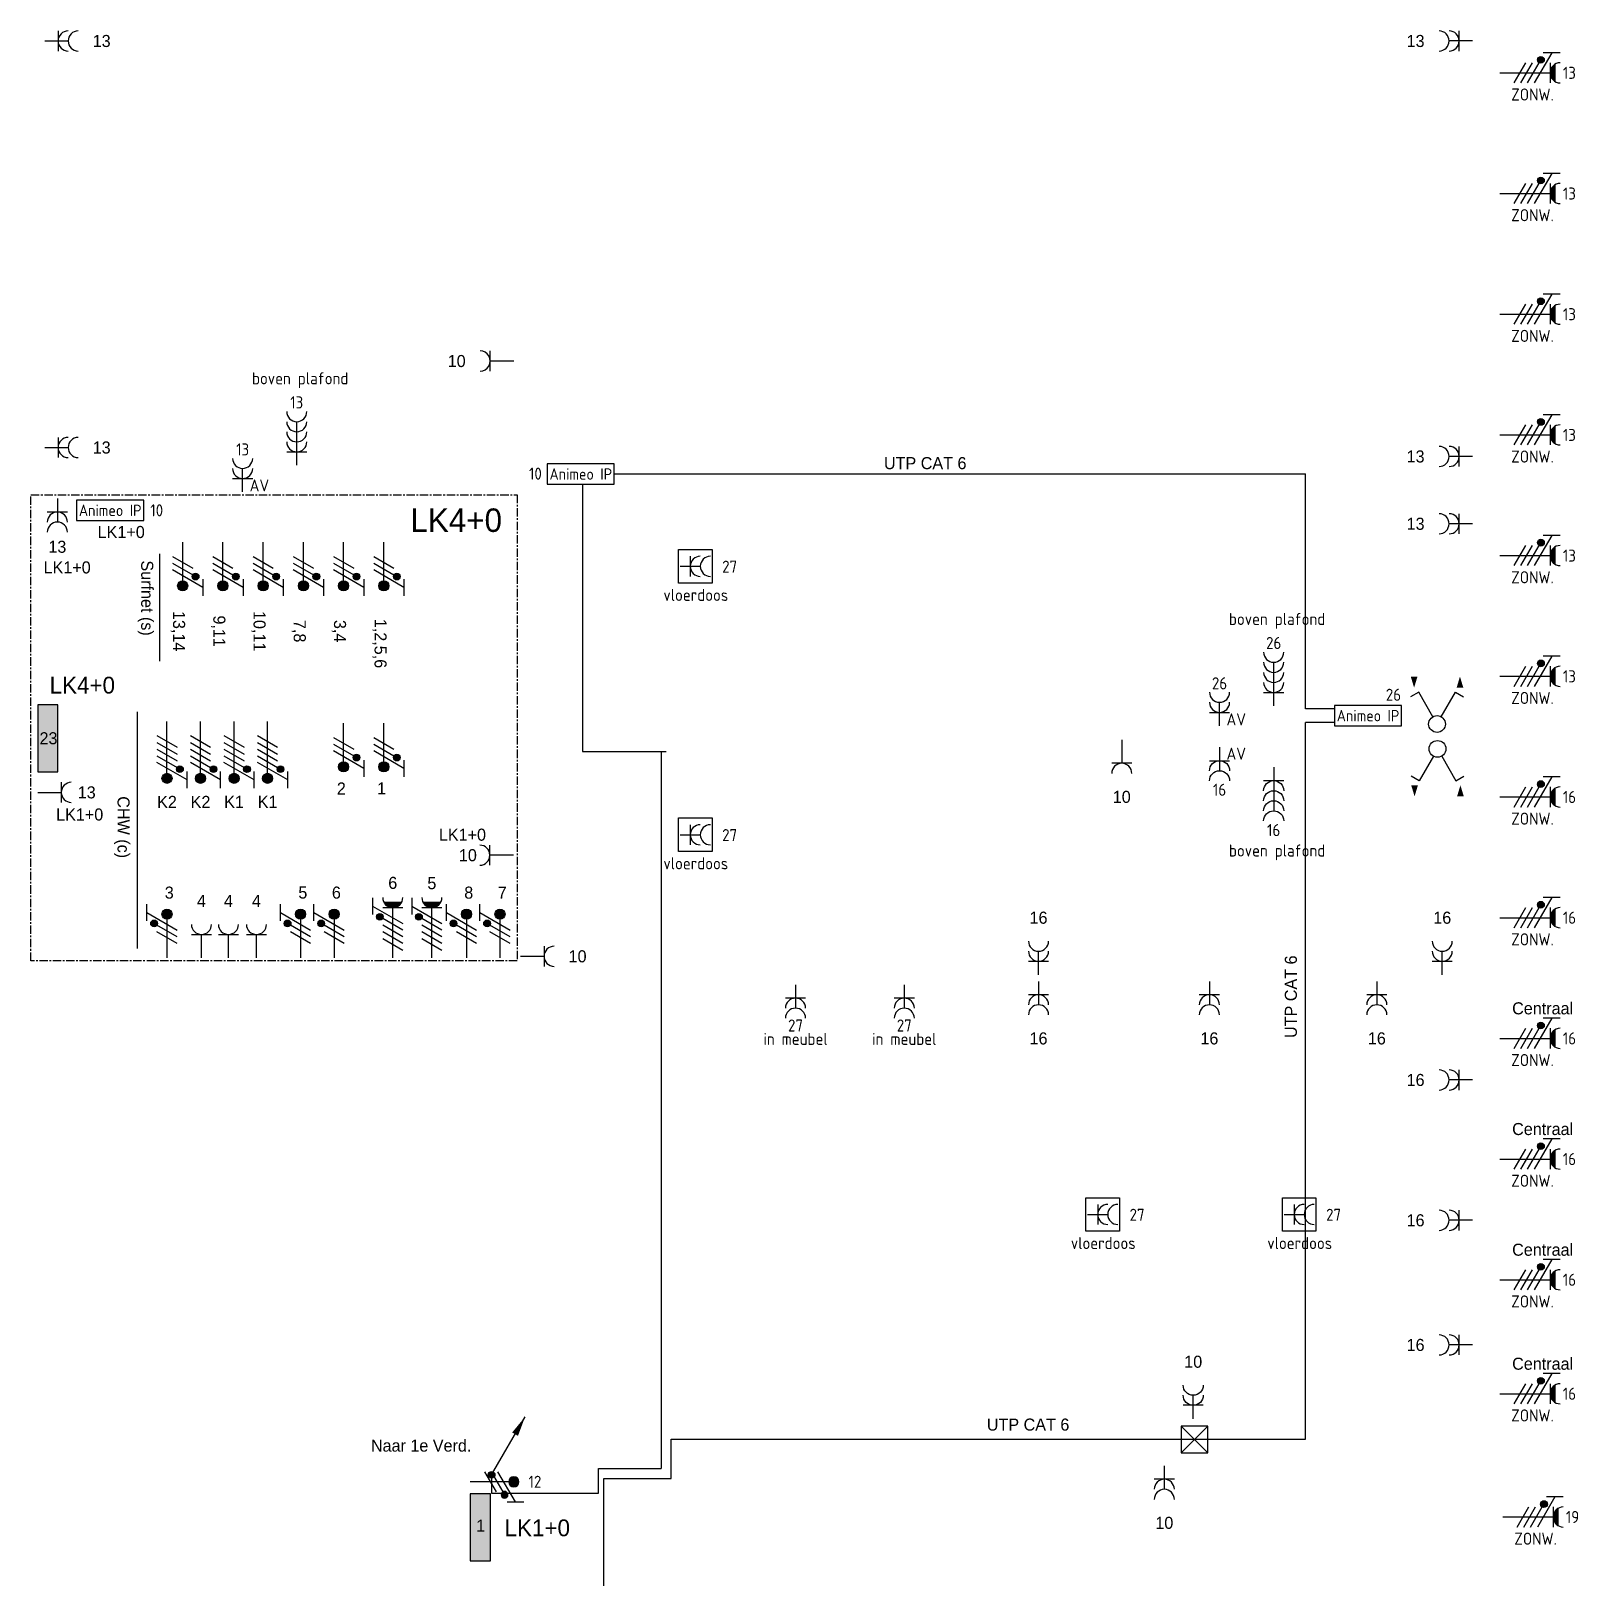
# Model space of a CAD drawing. Header units: millimetres. Extents: x -3262 to 234675, y 0 to 85156.
# Drawn here: x 90071 to 113143, y 57305 to 80364 of the extents above; entities that cross this region are included whole.
import ezdxf
from ezdxf.enums import TextEntityAlignment as Align

# ---------------------------------------------------------------- set-up
doc = ezdxf.new("R2010")
doc.units = ezdxf.units.MM
doc.header["$LTSCALE"] = 100
doc.linetypes.add('CENTER', pattern=[2, 1.25, -0.25, 0.25, -0.25])
doc.layers.get('0').update_dxf_attribs({"linetype": 'CONTINUOUS'})
for name, color, linetype in [('EL$1----', 3, 'CONTINUOUS'), ('EL6211--', 3, 'CONTINUOUS'), ('EL6212--', 3, 'CONTINUOUS'), ('EL6212--_S', 4, 'CONTINUOUS'), ('EL6221--', 3, 'CONTINUOUS'), ('EL6222--', 3, 'CONTINUOUS'), ('EL6223--', 3, 'CONTINUOUS')]:
    doc.layers.add(name, color=color, linetype=linetype)
doc.styles.add('buro-018', font='BUROFONT.shx', dxfattribs={"height": 180})
doc.styles.add('BURO-025', font='BUROFONT.shx', dxfattribs={"height": 250})
doc.styles.add('BURO-035', font='BUROFONT.shx', dxfattribs={"height": 350})
doc.styles.add('STABICAD-012', font='ISOCP.SHX', dxfattribs={"height": 1.2})
doc.styles.add('STABICAD-018', font='ISOCP.SHX', dxfattribs={"height": 180})

# ---------------------------------------------------------------- blocks, each defined once
blk = doc.blocks.new('111304')
at = {"color": 0, "linetype": 'Continuous'}
for p, q in [((-1.5, 4.5), (1.5, 4.5)), ((0, 1), (0, 4.5))]:
    blk.add_line(p, q, dxfattribs=at)
blk.add_arc((0, 6), 1.5, 180, 0, dxfattribs=at)
at = {"color": 0, "linetype": 'Continuous', "style": 'buro-018'}
for tag, p in [('PANEL', (0, 11.5)), ('CIRCUIT', (0, 8.5)), ('SUBCIRCUIT', (4.5, 8.5))]:
    blk.add_attdef(tag, text='', height=1.8, dxfattribs=at).set_placement(p, align=Align.MIDDLE)
at = {"color": 0, "linetype": 'Continuous', "style": 'buro-018', "flags": 1}
for tag, p in [('POWERCODE', (13, 8.5)), ('ARTICLECODE', (0, 0))]:
    blk.add_attdef(tag, text='', height=1.8, dxfattribs=at).set_placement(p, align=Align.MIDDLE)
blk = doc.blocks.new('1116A4C')
at = {"color": 0, "linetype": 'Continuous'}
for p, q in [((-5, 4), (-5, 1)), ((5, 4), (-5, 4)), ((5, 1), (5, 4)), ((-5, 1), (5, 1))]:
    blk.add_line(p, q, dxfattribs=at)
blk.add_solid([(-5, 4), (-5, 1), (5, 4), (5, 1)], dxfattribs=at)
at = {"color": 0, "linetype": 'Continuous', "style": 'buro-018'}
for tag, p in [('PANEL', (0, 15)), ('CIRCUIT', (0, 9)), ('SUBCIRCUIT', (4.5, 9)), ('PANELNAME', (0, 6))]:
    blk.add_attdef(tag, text='', height=1.8, dxfattribs=at).set_placement(p, align=Align.MIDDLE)
at = {"color": 0, "linetype": 'Continuous', "style": 'buro-018', "flags": 1}
blk.add_attdef('ARTICLECODE', text='', height=1.8, dxfattribs=at).set_placement((0, 0), align=Align.MIDDLE)
at = {"layer": 'EL6222--', "color": 1, "style": 'STABICAD-012', "flags": 1}
blk.add_attdef('CASCADINGPANEL', text='', height=1.8, rotation=90, dxfattribs=at).set_placement((903.38, 707.15), align=Align.MIDDLE_CENTER)
blk = doc.blocks.new('E00078')
at = {"color": 0, "linetype": 'Continuous'}
for p, q in [((-3, 6.48), (-3, 8.98)), ((-3, 7.73), (1.5, 5.13)), ((0, 7.5), (0, 1)), ((1.5, 4.13), (-1.5, 5.87)), ((1.5, 3.13), (-1.5, 4.87))]:
    blk.add_line(p, q, dxfattribs=at)
at = {"color": 0, "const_width": 0.75}
blk.add_lwpolyline([(-0.38, 7.5, 1), (0.38, 7.5, 1)], format="xyb", close=True, dxfattribs=at)
at = {"color": 0, "linetype": 'Continuous', "const_width": 0.5}
blk.add_lwpolyline([(-2.18, 6.12, 1), (-1.68, 6.12, 1)], format="xyb", close=True, dxfattribs=at)
at = {"color": 0, "linetype": 'Continuous'}
for centre, radius in [((0, 7.5), 0.75), ((-1.93, 6.12), 0.5)]:
    blk.add_circle(centre, radius, dxfattribs=at)
at = {"color": 0, "linetype": 'Continuous', "style": 'buro-018'}
for tag, p in [('PANEL', (0, 14)), ('CIRCUIT', (0, 11)), ('SUBCIRCUIT', (4.5, 11))]:
    blk.add_attdef(tag, text='', height=1.8, dxfattribs=at).set_placement(p, align=Align.MIDDLE)
at = {"color": 0, "linetype": 'Continuous', "style": 'buro-018', "flags": 1}
for tag, p in [('POWERCODE', (13, 11)), ('ARTICLECODE', (0, 0))]:
    blk.add_attdef(tag, text='', height=1.8, dxfattribs=at).set_placement(p, align=Align.MIDDLE)
blk = doc.blocks.new('E00082')
at = {"color": 0, "linetype": 'Continuous'}
for p, q in [((-3, 10.98), (-3, 8.48)), ((-3, 9.73), (1.5, 7.13)), ((0, 9.5), (0, 1)), ((1.5, 6.13), (-1.5, 7.87)), ((1.5, 5.13), (-1.5, 6.87)), ((1.5, 4.13), (-1.5, 5.87)), ((1.5, 3.13), (-1.5, 4.87))]:
    blk.add_line(p, q, dxfattribs=at)
at = {"color": 0, "const_width": 0.75}
blk.add_lwpolyline([(-0.38, 9.5, 1), (0.38, 9.5, 1)], format="xyb", close=True, dxfattribs=at)
at = {"color": 0, "linetype": 'Continuous', "const_width": 0.5}
blk.add_lwpolyline([(-1.68, 8.12, 1), (-2.18, 8.12, 1)], format="xyb", close=True, dxfattribs=at)
at = {"color": 0, "linetype": 'Continuous'}
for centre, radius in [((0, 9.5), 0.75), ((-1.93, 8.12), 0.5)]:
    blk.add_circle(centre, radius, dxfattribs=at)
at = {"color": 0, "linetype": 'Continuous', "style": 'buro-018'}
for tag, p in [('PANEL', (0, 16)), ('CIRCUIT', (0, 13)), ('SUBCIRCUIT', (4.5, 13))]:
    blk.add_attdef(tag, text='', height=1.8, dxfattribs=at).set_placement(p, align=Align.MIDDLE)
at = {"color": 0, "linetype": 'Continuous', "style": 'buro-018', "flags": 1}
for tag, p in [('POWERCODE', (13, 13)), ('ARTICLECODE', (0, 0))]:
    blk.add_attdef(tag, text='', height=1.8, dxfattribs=at).set_placement(p, align=Align.MIDDLE)
blk = doc.blocks.new('111304DW')
at = {"color": 0, "linetype": 'Continuous'}
for p, q in [((-3, 9.98), (-3, 7.48)), ((1.3, 9.25), (-1.3, 9.25)), ((-3, 8.73), (1.5, 6.13)), ((-1.5, 8.5), (1.5, 8.5)), ((1.16, 9.05), (-1.16, 9.05)), ((0.96, 8.85), (-0.96, 8.85)), ((0.65, 8.65), (-0.65, 8.65)), ((0, 1), (0, 8.5)), ((1.5, 5.13), (-1.5, 6.87)), ((1.5, 4.13), (-1.5, 5.87)), ((1.5, 3.13), (-1.5, 4.87)), ((1.5, 2.13), (-1.5, 3.87))]:
    blk.add_line(p, q, dxfattribs=at)
at = {"color": 0, "linetype": 'Continuous', "const_width": 0.5}
blk.add_lwpolyline([(-1.68, 7.12, 1), (-2.18, 7.12, 1)], format="xyb", close=True, dxfattribs=at)
at = {"color": 0, "linetype": 'Continuous'}
blk.add_circle((-1.93, 7.12), 0.5, dxfattribs=at)
blk.add_arc((0, 10), 1.5, 180, 0, dxfattribs=at)
at = {"color": 0, "linetype": 'Continuous', "style": 'buro-018'}
for tag, p in [('PANEL', (0, 15.5)), ('CIRCUIT', (0, 12.5)), ('SUBCIRCUIT', (4.5, 12.5))]:
    blk.add_attdef(tag, text='', height=1.8, dxfattribs=at).set_placement(p, align=Align.MIDDLE)
at = {"color": 0, "linetype": 'Continuous', "style": 'buro-018', "flags": 1}
for tag, p in [('POWERCODE', (13, 12.5)), ('ARTICLECODE', (0, 0))]:
    blk.add_attdef(tag, text='', height=1.8, dxfattribs=at).set_placement(p, align=Align.MIDDLE)
blk = doc.blocks.new('111304A')
at = {"color": 0, "linetype": 'Continuous'}
for p, q in [((-1.5, 3), (1.5, 3)), ((0, 1), (0, 4.5))]:
    blk.add_line(p, q, dxfattribs=at)
for centre in [(0, 6), (0, 4.5)]:
    blk.add_arc(centre, 1.5, 180, 0, dxfattribs=at)
at = {"color": 0, "linetype": 'Continuous', "style": 'buro-018'}
for tag, p in [('PANEL', (0, 11.5)), ('CIRCUIT', (0, 8.5)), ('SUBCIRCUIT', (4.5, 8.5))]:
    blk.add_attdef(tag, text='', height=1.8, dxfattribs=at).set_placement(p, align=Align.MIDDLE)
at = {"color": 0, "linetype": 'Continuous', "style": 'buro-018', "flags": 1}
for tag, p in [('POWERCODE', (13, 8.5)), ('ARTICLECODE', (0, 0))]:
    blk.add_attdef(tag, text='', height=1.8, dxfattribs=at).set_placement(p, align=Align.MIDDLE)
blk = doc.blocks.new('111304C')
at = {"color": 0, "linetype": 'Continuous'}
for p, q in [((0, 1), (0, 7.5)), ((-1.5, 3), (1.5, 3))]:
    blk.add_line(p, q, dxfattribs=at)
for centre in [(0, 9), (0, 7.5), (0, 6), (0, 4.5)]:
    blk.add_arc(centre, 1.5, 180, 0, dxfattribs=at)
at = {"color": 0, "linetype": 'Continuous', "style": 'STABICAD-018'}
for tag, p in [('PANEL', (0, 14.5)), ('CIRCUIT', (0, 11.5)), ('SUBCIRCUIT', (4.5, 11.5)), ('ARTICLECODE', (0, 0))]:
    blk.add_attdef(tag, text='', height=1.8, dxfattribs=at).set_placement(p, align=Align.MIDDLE)
at = {"color": 0, "linetype": 'Continuous', "style": 'STABICAD-018', "flags": 1}
blk.add_attdef('POWERCODE', text='', height=1.8, dxfattribs=at).set_placement((13, 11.5), align=Align.MIDDLE)
blk = doc.blocks.new('111304R')
at = {"color": 0, "linetype": 'Continuous'}
for p, q in [((-2.5, 2.5), (2.5, 2.5)), ((-2.5, -2.5), (-2.5, 2.5)), ((2.5, 2.5), (2.5, -2.5)), ((0, -2.25), (0, 0.75)), ((-1.5, -0.75), (1.5, -0.75)), ((2.5, -2.5), (-2.5, -2.5))]:
    blk.add_line(p, q, dxfattribs=at)
for centre in [(0, 2.25), (0, 0.75)]:
    blk.add_arc(centre, 1.5, 180, 0, dxfattribs=at)
at = {"color": 0, "linetype": 'Continuous', "style": 'STABICAD-018'}
for tag, p in [('PANEL', (-0.12, 6.9)), ('CIRCUIT', (-0.12, 3.9)), ('SUBCIRCUIT', (4.38, 3.9)), ('ARTICLECODE', (0, -3.5))]:
    blk.add_attdef(tag, text='', height=1.8, dxfattribs=at).set_placement(p, align=Align.MIDDLE)
at = {"color": 0, "linetype": 'Continuous', "style": 'STABICAD-018', "flags": 1}
blk.add_attdef('POWERCODE', text='', height=1.8, dxfattribs=at).set_placement((12.88, 3.9), align=Align.MIDDLE)
blk = doc.blocks.new('E00149')
at = {"color": 0, "linetype": 'Continuous'}
for p, q in [((2, 2), (-2, 2)), ((-2, 2), (-2, -2)), ((2, -2), (2, 2)), ((-2, -2), (2, -2))]:
    blk.add_line(p, q, dxfattribs=at)
at = {"color": 0, "linetype": 'Continuous', "style": 'buro-018'}
for tag, p in [('PANEL', (0, 7)), ('CIRCUIT', (0, 4)), ('SUBCIRCUIT', (4.5, 4)), ('TEXT1', (0, 0))]:
    blk.add_attdef(tag, text='', height=1.8, dxfattribs=at).set_placement(p, align=Align.MIDDLE)
at = {"color": 0, "linetype": 'Continuous', "style": 'buro-018', "flags": 1}
for tag, p in [('POWERCODE', (13, 4)), ('ARTICLECODE', (0, 0))]:
    blk.add_attdef(tag, text='', height=1.8, dxfattribs=at).set_placement(p, align=Align.MIDDLE)
blk = doc.blocks.new('Haspel')
at = {"layer": 'EL6222--'}
for p, q in [((43587, 65385), (43987, 65785)), ((43587, 65785), (43987, 65385))]:
    blk.add_line(p, q, dxfattribs=at)
at = {"layer": 'EL$1----', "linetype": 'Continuous', "xscale": 100, "yscale": 100, "zscale": 100}
blk.add_blockref('E00149', (43787, 65585), dxfattribs=at)
blk = doc.blocks.new('111405A')
at = {"color": 0, "linetype": 'Continuous'}
for p, q in [((-2.74, 7), (-3.95, 6.3)), ((-0.62, 3.33), (-2.74, 7)), ((0.62, 3.33), (2.74, 7)), ((2.74, 7), (3.95, 6.3))]:
    blk.add_line(p, q, dxfattribs=at)
for points in [[(-3.42, 7.67, 0, 1, 0), (-3.42, 9.33, 1, 1, 0)], [(3.42, 9.33, 0, 1, 0), (3.42, 7.67, 1, 1, 0)]]:
    blk.add_lwpolyline(points, format="xyseb", dxfattribs=at)
blk.add_circle((0, 2.25), 1.25, dxfattribs=at)
at = {"color": 0, "linetype": 'Continuous', "style": 'STABICAD-018'}
blk.add_attdef('ARTICLECODE', text='', height=1.8, dxfattribs=at).set_placement((0, 0), align=Align.MIDDLE)
blk = doc.blocks.new('E00113')
at = {"color": 0, "linetype": 'Continuous'}
for p, q in [((-5, 4), (-5, 1)), ((5, 4), (-5, 4)), ((5, 1), (5, 4)), ((-5, 1), (5, 1))]:
    blk.add_line(p, q, dxfattribs=at)
at = {"color": 0, "linetype": 'Continuous', "style": 'STABICAD-018'}
for tag, p in [('TEXT1', (0, 6)), ('TEXT2', (0, 2.5)), ('ARTICLECODE', (0, 0))]:
    blk.add_attdef(tag, text='', height=1.8, dxfattribs=at).set_placement(p, align=Align.MIDDLE)
blk = doc.blocks.new('111304FW')
at = {"color": 0, "linetype": 'Continuous'}
for p, q in [((-3, 9.98), (-3, 7.48)), ((1.3, 9.25), (-1.3, 9.25)), ((-3, 8.73), (1.5, 6.13)), ((-1.5, 8.5), (1.5, 8.5)), ((1.16, 9.05), (-1.16, 9.05)), ((0.96, 8.85), (-0.96, 8.85)), ((0.65, 8.65), (-0.65, 8.65)), ((0, 1), (0, 8.5)), ((1.5, 5.13), (-1.5, 6.87)), ((1.5, 4.13), (-1.5, 5.87)), ((1.5, 3.13), (-1.5, 4.87))]:
    blk.add_line(p, q, dxfattribs=at)
at = {"color": 0, "linetype": 'Continuous', "const_width": 0.5}
blk.add_lwpolyline([(-1.68, 7.12, 1), (-2.18, 7.12, 1)], format="xyb", close=True, dxfattribs=at)
at = {"color": 0, "linetype": 'Continuous'}
blk.add_circle((-1.93, 7.12), 0.5, dxfattribs=at)
blk.add_arc((0, 10), 1.5, 180, 0, dxfattribs=at)
at = {"color": 0, "linetype": 'Continuous', "style": 'STABICAD-018'}
for tag, p in [('PANEL', (0, 15.5)), ('CIRCUIT', (0, 12.5)), ('SUBCIRCUIT', (4.5, 12.5)), ('ARTICLECODE', (0, 0))]:
    blk.add_attdef(tag, text='', height=1.8, dxfattribs=at).set_placement(p, align=Align.MIDDLE)
at = {"color": 0, "linetype": 'Continuous', "style": 'STABICAD-018', "flags": 1}
blk.add_attdef('POWERCODE', text='', height=1.8, dxfattribs=at).set_placement((13, 12.5), align=Align.MIDDLE)
blk = doc.blocks.new('111201')
at = {"color": 0, "linetype": 'Continuous'}
blk.add_line((0, 0), (5, 8.66), dxfattribs=at)
blk.add_lwpolyline([(5, 8.66, 0, 1, 0), (3.5, 6.06, 1, 1, 0)], format="xyseb", dxfattribs=at)
blk.add_lwpolyline([(-0.25, 0, 0.5, 0.5, 1), (0.25, 0, 0.5, 0.5, 1)], format="xyseb", close=True, dxfattribs=at)
blk.add_circle((0, 0), 0.5, dxfattribs=at)
at = {"color": 0, "linetype": 'Continuous', "style": 'STABICAD-018'}
blk.add_attdef('ARTICLECODE', text='', height=1.8, dxfattribs=at).set_placement((0, 0), align=Align.MIDDLE)

msp = doc.modelspace()

# ---------------------------------------------------------------- linework, layer by layer
at = {"layer": 'EL6212--_S', "linetype": 'CENTER'}
for p, q in [((90071, 73445), (97322, 73445)), ((90071, 66497), (90071, 73444)), ((97322, 73445), (97322, 66497)), ((97322, 66497), (90071, 66497))]:
    msp.add_line(p, q, dxfattribs=at)
at = {"layer": 'EL6221--'}
for p, q in [((91986, 72567), (91986, 70967)), ((91656, 70210), (91656, 66680))]:
    msp.add_line(p, q, dxfattribs=at)
at = {"layer": 'EL6223--'}
for p, q in [((98295, 73606), (98295, 69617, 2730)), ((98771, 73756), (109079, 73756)), ((109079, 70252), (109079, 73756)), ((109511, 70252), (109079, 70252)), ((109079, 59362, 2730), (109079, 70052, 2730)), ((109511, 70052), (109079, 70052)), ((98295, 69617, 2730), (99545, 69617, 2730)), ((99470, 69617, 2730), (99470, 58923)), ((99617, 58773), (99617, 59362)), ((99617, 59362, 2730), (109079, 59362, 2730)), ((98535, 58923), (99470, 58923)), ((98535, 58555), (98535, 58923)), ((96941, 58830), (96941, 58555)), ((98613, 54497), (98613, 58773)), ((98613, 58773), (99617, 58773)), ((96941, 58555), (98535, 58555))]:
    msp.add_line(p, q, dxfattribs=at)

# ---------------------------------------------------------------- block references
at = {"layer": 'EL6211--'}
msp.add_blockref('Haspel', (63637, -6228), dxfattribs=at)
at = {"layer": 'EL6212--', "linetype": 'Continuous'}
ref = msp.add_blockref('1116A4C', (90073, 69815), dxfattribs=dict(at, xscale=100, yscale=100, zscale=100, rotation=270.0000000000326))
ref.add_attrib('CIRCUIT', '23', dxfattribs={"layer": '0', "color": 1, "linetype": 'ByBlock', "height": 180, "style": 'buro-018'}).set_placement((90333, 69815), align=Align.MIDDLE)
ref.add_attrib('PANELNAME', 'LK4+0', dxfattribs={"layer": '0', "color": 2, "linetype": 'ByBlock', "height": 250, "style": 'BURO-025'}).set_placement((90837, 70607), align=Align.MIDDLE)
ref = msp.add_blockref('1116A4C', (97023, 58048), dxfattribs=dict(at, xscale=99.99999999999736, yscale=99.99999999999736, zscale=99.99999999999736, rotation=90.00004168814962))
ref.add_attrib('CIRCUIT', '1', dxfattribs={"layer": '0', "color": 1, "linetype": 'ByBlock', "height": 180, "style": 'buro-018'}).set_placement((96778, 58072), align=Align.MIDDLE)
ref.add_attrib('PANELNAME', 'LK1+0', dxfattribs={"layer": '0', "color": 2, "linetype": 'ByBlock', "height": 250, "style": 'BURO-025'}).set_placement((97622, 58039), align=Align.MIDDLE)
at = {"layer": 'EL6221--', "linetype": 'Continuous'}
ref = msp.add_blockref('E00082', (92100, 70167), dxfattribs=dict(at, xscale=100, yscale=100, zscale=100, rotation=180))
ref.add_attrib('CIRCUIT', 'K2', dxfattribs={"layer": '0', "color": 1, "linetype": 'ByBlock', "height": 180, "style": 'buro-018'}).set_placement((92100, 68867), align=Align.MIDDLE)
ref = msp.add_blockref('E00082', (92600, 70167), dxfattribs=dict(at, xscale=100, yscale=100, zscale=100, rotation=180))
ref.add_attrib('CIRCUIT', 'K2', dxfattribs={"layer": '0', "color": 1, "linetype": 'ByBlock', "height": 180, "style": 'buro-018'}).set_placement((92600, 68867), align=Align.MIDDLE)
ref = msp.add_blockref('E00082', (93100, 70167), dxfattribs=dict(at, xscale=100, yscale=100, zscale=100, rotation=180))
ref.add_attrib('CIRCUIT', 'K1', dxfattribs={"layer": '0', "color": 1, "linetype": 'ByBlock', "height": 180, "style": 'buro-018'}).set_placement((93100, 68867), align=Align.MIDDLE)
ref = msp.add_blockref('E00082', (93600, 70167), dxfattribs=dict(at, xscale=100, yscale=100, zscale=100, rotation=180))
ref.add_attrib('CIRCUIT', 'K1', dxfattribs={"layer": '0', "color": 1, "linetype": 'ByBlock', "height": 180, "style": 'buro-018'}).set_placement((93600, 68867), align=Align.MIDDLE)
ref = msp.add_blockref('111304DW', (95467, 66439), dxfattribs=dict(at, xscale=100, yscale=100, zscale=100))
ref.add_attrib('CIRCUIT', '6', dxfattribs={"layer": '0', "color": 1, "linetype": 'ByBlock', "height": 180, "style": 'buro-018'}).set_placement((95467, 67658), align=Align.MIDDLE)
ref = msp.add_blockref('111304DW', (96050, 66439), dxfattribs=dict(at, xscale=100, yscale=100, zscale=100))
ref.add_attrib('CIRCUIT', '5', dxfattribs={"layer": '0', "color": 1, "linetype": 'ByBlock', "height": 180, "style": 'buro-018'}).set_placement((96050, 67653), align=Align.MIDDLE)
at = {"layer": 'EL6222--', "linetype": 'Continuous'}
ref = msp.add_blockref('111304A', (90176, 80214), dxfattribs=dict(at, xscale=100, yscale=100, zscale=100, rotation=270))
ref.add_attrib('CIRCUIT', '13', dxfattribs={"layer": '0', "color": 1, "linetype": 'ByBlock', "height": 180, "style": 'buro-018'}).set_placement((91126, 80214), align=Align.MIDDLE)
ref = msp.add_blockref('111304A', (111670, 80214), dxfattribs=dict(at, xscale=100, yscale=100, zscale=100, rotation=90.00000000000001))
ref.add_attrib('CIRCUIT', '13', dxfattribs={"layer": '0', "color": 1, "linetype": 'ByBlock', "height": 180, "style": 'buro-018'}).set_placement((110720, 80214), align=Align.MIDDLE)
ref = msp.add_blockref('111304', (97370, 75441), dxfattribs=dict(at, xscale=100, yscale=100, zscale=100, rotation=90.00008337630442))
ref.add_attrib('CIRCUIT', '10', dxfattribs={"layer": '0', "color": 1, "linetype": 'ByBlock', "height": 180, "style": 'buro-018'}).set_placement((96420, 75441), align=Align.MIDDLE)
ref = msp.add_blockref('111304C', (94035, 73786), dxfattribs=dict(at, xscale=100, yscale=100, zscale=100))
ref.add_attrib('CIRCUIT', '13', dxfattribs={"layer": '0', "color": 1, "linetype": 'Continuous', "height": 180, "style": 'STABICAD-018'}).set_placement((94035, 74824), align=Align.MIDDLE)
ref.add_attrib('POWERCODE', 'boven plafond', dxfattribs={"layer": '0', "color": 1, "linetype": 'Continuous', "height": 180, "style": 'STABICAD-018'}).set_placement((94086, 75156), align=Align.MIDDLE)
ref = msp.add_blockref('111304A', (90176, 74151), dxfattribs=dict(at, xscale=100, yscale=100, zscale=100, rotation=270))
ref.add_attrib('CIRCUIT', '13', dxfattribs={"layer": '0', "color": 1, "linetype": 'ByBlock', "height": 180, "style": 'buro-018'}).set_placement((91126, 74151), align=Align.MIDDLE)
ref = msp.add_blockref('111304A', (93228, 73389), dxfattribs=dict(at, xscale=100, yscale=100, zscale=100))
ref.add_attrib('CIRCUIT', '13', dxfattribs={"layer": '0', "color": 1, "linetype": 'Continuous', "height": 180, "style": 'STABICAD-018'}).set_placement((93228, 74123), align=Align.MIDDLE)
ref.add_attrib('POWERCODE', 'AV', dxfattribs={"layer": '0', "color": 1, "linetype": 'Continuous', "height": 180, "style": 'STABICAD-018'}).set_placement((93478, 73585), align=Align.MIDDLE)
ref = msp.add_blockref('111304A', (111670, 74018), dxfattribs=dict(at, xscale=100, yscale=100, zscale=100, rotation=90.00008337642578))
ref.add_attrib('CIRCUIT', '13', dxfattribs={"layer": '0', "color": 1, "linetype": 'ByBlock', "height": 180, "style": 'buro-018'}).set_placement((110720, 74018), align=Align.MIDDLE)
ref = msp.add_blockref('111304A', (90465, 73489), dxfattribs=dict(at, xscale=99.99999999999999, yscale=99.99999999999999, zscale=99.99999999999999, rotation=180.0000833730839))
ref.add_attrib('CIRCUIT', '13', dxfattribs={"layer": '0', "color": 1, "linetype": 'ByBlock', "height": 180, "style": 'buro-018'}).set_placement((90465, 72671), align=Align.MIDDLE)
ref.add_attrib('PANEL', 'LK1+0', dxfattribs={"layer": '0', "color": 1, "linetype": 'ByBlock', "height": 180, "style": 'buro-018'}).set_placement((90611, 72363), align=Align.MIDDLE)
ref = msp.add_blockref('111304A', (111670, 73014), dxfattribs=dict(at, xscale=100, yscale=100, zscale=100, rotation=90.00000000000001))
ref.add_attrib('CIRCUIT', '13', dxfattribs={"layer": '0', "color": 1, "linetype": 'ByBlock', "height": 180, "style": 'buro-018'}).set_placement((110720, 73014), align=Align.MIDDLE)
ref = msp.add_blockref('E00078', (92334, 72838), dxfattribs=dict(at, xscale=100, yscale=100, zscale=100, rotation=180))
ref.add_attrib('CIRCUIT', '13,14', dxfattribs={"layer": '0', "color": 1, "linetype": 'ByBlock', "height": 180, "rotation": 270, "style": 'buro-018'}).set_placement((92265, 71412), align=Align.MIDDLE)
ref = msp.add_blockref('E00078', (92934, 72838), dxfattribs=dict(at, xscale=100, yscale=100, zscale=100, rotation=180))
ref.add_attrib('CIRCUIT', '9,11', dxfattribs={"layer": '0', "color": 1, "linetype": 'ByBlock', "height": 180, "rotation": 270, "style": 'buro-018'}).set_placement((92865, 71412), align=Align.MIDDLE)
ref = msp.add_blockref('E00078', (93534, 72838), dxfattribs=dict(at, xscale=100, yscale=100, zscale=100, rotation=180))
ref.add_attrib('CIRCUIT', '10,11', dxfattribs={"layer": '0', "color": 1, "linetype": 'ByBlock', "height": 180, "rotation": 270, "style": 'buro-018'}).set_placement((93465, 71412), align=Align.MIDDLE)
ref = msp.add_blockref('E00078', (94134, 72838), dxfattribs=dict(at, xscale=100, yscale=100, zscale=100, rotation=180))
ref.add_attrib('CIRCUIT', '7,8', dxfattribs={"layer": '0', "color": 1, "linetype": 'ByBlock', "height": 180, "rotation": 270, "style": 'buro-018'}).set_placement((94065, 71412), align=Align.MIDDLE)
ref = msp.add_blockref('E00078', (94734, 72838), dxfattribs=dict(at, xscale=100, yscale=100, zscale=100, rotation=180))
ref.add_attrib('CIRCUIT', '3,4', dxfattribs={"layer": '0', "color": 1, "linetype": 'ByBlock', "height": 180, "rotation": 270, "style": 'buro-018'}).set_placement((94665, 71412), align=Align.MIDDLE)
ref = msp.add_blockref('E00078', (95334, 72838), dxfattribs=dict(at, xscale=100, yscale=100, zscale=100, rotation=180))
ref.add_attrib('CIRCUIT', '1,2,5,6', dxfattribs={"layer": '0', "color": 1, "linetype": 'ByBlock', "height": 180, "rotation": 270, "style": 'buro-018'}).set_placement((95270, 71228), align=Align.MIDDLE)
ref = msp.add_blockref('111304R', (99978, 72379), dxfattribs=dict(at, xscale=100, yscale=100, zscale=100, rotation=270))
ref.add_attrib('CIRCUIT', '27', dxfattribs={"layer": '0', "color": 1, "linetype": 'Continuous', "height": 180, "style": 'STABICAD-018'}).set_placement((100491, 72374), align=Align.MIDDLE)
ref.add_attrib('POWERCODE', 'vloerdoos', dxfattribs={"layer": '0', "color": 1, "linetype": 'Continuous', "height": 180, "style": 'STABICAD-018'}).set_placement((99986, 71953), align=Align.MIDDLE)
ref = msp.add_blockref('111304C', (108604, 70198), dxfattribs=dict(at, xscale=100, yscale=100, zscale=100))
ref.add_attrib('CIRCUIT', '26', dxfattribs={"layer": '0', "color": 1, "linetype": 'Continuous', "height": 180, "style": 'STABICAD-018'}).set_placement((108604, 71236), align=Align.MIDDLE)
ref.add_attrib('POWERCODE', 'boven plafond', dxfattribs={"layer": '0', "color": 1, "linetype": 'Continuous', "height": 180, "style": 'STABICAD-018'}).set_placement((108655, 71567), align=Align.MIDDLE)
ref = msp.add_blockref('111304A', (107797, 69901), dxfattribs=dict(at, xscale=100, yscale=100, zscale=100))
ref.add_attrib('CIRCUIT', '26', dxfattribs={"layer": '0', "color": 1, "linetype": 'Continuous', "height": 180, "style": 'STABICAD-018'}).set_placement((107797, 70634), align=Align.MIDDLE)
ref.add_attrib('POWERCODE', 'AV', dxfattribs={"layer": '0', "color": 1, "linetype": 'Continuous', "height": 180, "style": 'STABICAD-018'}).set_placement((108046, 70097), align=Align.MIDDLE)
ref = msp.add_blockref('E00078', (94734, 70138), dxfattribs=dict(at, xscale=100, yscale=100, zscale=100, rotation=180))
ref.add_attrib('CIRCUIT', '2', dxfattribs={"layer": '0', "color": 1, "linetype": 'ByBlock', "height": 180, "style": 'buro-018'}).set_placement((94700, 69067), align=Align.MIDDLE)
ref = msp.add_blockref('E00078', (95334, 70138), dxfattribs=dict(at, xscale=100, yscale=100, zscale=100, rotation=180))
ref.add_attrib('CIRCUIT', '1', dxfattribs={"layer": '0', "color": 1, "linetype": 'ByBlock', "height": 180, "style": 'buro-018'}).set_placement((95300, 69067), align=Align.MIDDLE)
ref = msp.add_blockref('111304', (106338, 69891), dxfattribs=dict(at, xscale=100, yscale=100, zscale=100, rotation=180.0000833730839))
ref.add_attrib('CIRCUIT', '10', dxfattribs={"layer": '0', "color": 1, "linetype": 'ByBlock', "height": 180, "style": 'buro-018'}).set_placement((106338, 68941), align=Align.MIDDLE)
ref = msp.add_blockref('111304A', (107797, 69780), dxfattribs=dict(at, xscale=-100, yscale=100, zscale=100, rotation=180))
ref.add_attrib('CIRCUIT', '16', dxfattribs={"layer": '0', "color": 1, "linetype": 'Continuous', "height": 180, "style": 'STABICAD-018'}).set_placement((107797, 69047), align=Align.MIDDLE)
ref.add_attrib('POWERCODE', 'AV', dxfattribs={"layer": '0', "color": 1, "linetype": 'Continuous', "height": 180, "style": 'STABICAD-018'}).set_placement((108046, 69584), align=Align.MIDDLE)
ref = msp.add_blockref('111304C', (108604, 69483), dxfattribs=dict(at, xscale=-100, yscale=100, zscale=100, rotation=180))
ref.add_attrib('CIRCUIT', '16', dxfattribs={"layer": '0', "color": 1, "linetype": 'Continuous', "height": 180, "style": 'STABICAD-018'}).set_placement((108604, 68445), align=Align.MIDDLE)
ref.add_attrib('POWERCODE', 'boven plafond', dxfattribs={"layer": '0', "color": 1, "linetype": 'Continuous', "height": 180, "style": 'STABICAD-018'}).set_placement((108655, 68114), align=Align.MIDDLE)
ref = msp.add_blockref('111304', (90073, 69008), dxfattribs=dict(at, xscale=100, yscale=100, zscale=100, rotation=270))
ref.add_attrib('CIRCUIT', '13', dxfattribs={"layer": '0', "color": 1, "linetype": 'ByBlock', "height": 180, "style": 'buro-018'}).set_placement((90903, 69008), align=Align.MIDDLE)
ref.add_attrib('PANEL', 'LK1+0', dxfattribs={"layer": '0', "color": 1, "linetype": 'ByBlock', "height": 180, "style": 'buro-018'}).set_placement((90798, 68678), align=Align.MIDDLE)
ref = msp.add_blockref('111304R', (99978, 68376), dxfattribs=dict(at, xscale=100, yscale=100, zscale=100, rotation=270))
ref.add_attrib('CIRCUIT', '27', dxfattribs={"layer": '0', "color": 1, "linetype": 'Continuous', "height": 180, "style": 'STABICAD-018'}).set_placement((100491, 68371), align=Align.MIDDLE)
ref.add_attrib('POWERCODE', 'vloerdoos', dxfattribs={"layer": '0', "color": 1, "linetype": 'Continuous', "height": 180, "style": 'STABICAD-018'}).set_placement((99986, 67950), align=Align.MIDDLE)
ref = msp.add_blockref('111304', (97365, 68071), dxfattribs=dict(at, xscale=100, yscale=100, zscale=100, rotation=90.00000000000001))
ref.add_attrib('CIRCUIT', '10', dxfattribs={"layer": '0', "color": 1, "linetype": 'ByBlock', "height": 180, "style": 'buro-018'}).set_placement((96587, 68071), align=Align.MIDDLE)
ref.add_attrib('PANEL', 'LK1+0', dxfattribs={"layer": '0', "color": 1, "linetype": 'ByBlock', "height": 180, "style": 'buro-018'}).set_placement((96506, 68377), align=Align.MIDDLE)
ref = msp.add_blockref('E00078', (92100, 66442), dxfattribs=dict(at, xscale=100, yscale=100, zscale=100))
ref.add_attrib('CIRCUIT', '3', dxfattribs={"layer": '0', "color": 1, "linetype": 'ByBlock', "height": 180, "style": 'buro-018'}).set_placement((92134, 67513), align=Align.MIDDLE)
ref = msp.add_blockref('E00078', (94092, 66442), dxfattribs=dict(at, xscale=100, yscale=100, zscale=100))
ref.add_attrib('CIRCUIT', '5', dxfattribs={"layer": '0', "color": 1, "linetype": 'ByBlock', "height": 180, "style": 'buro-018'}).set_placement((94126, 67513), align=Align.MIDDLE)
ref = msp.add_blockref('E00078', (94592, 66442), dxfattribs=dict(at, xscale=100, yscale=100, zscale=100))
ref.add_attrib('CIRCUIT', '6', dxfattribs={"layer": '0', "color": 1, "linetype": 'ByBlock', "height": 180, "style": 'buro-018'}).set_placement((94626, 67513), align=Align.MIDDLE)
ref = msp.add_blockref('E00078', (96566, 66442), dxfattribs=dict(at, xscale=100, yscale=100, zscale=100))
ref.add_attrib('CIRCUIT', '8', dxfattribs={"layer": '0', "color": 1, "linetype": 'ByBlock', "height": 180, "style": 'buro-018'}).set_placement((96600, 67513), align=Align.MIDDLE)
ref = msp.add_blockref('E00078', (97066, 66442), dxfattribs=dict(at, xscale=100, yscale=100, zscale=100))
ref.add_attrib('CIRCUIT', '7', dxfattribs={"layer": '0', "color": 1, "linetype": 'ByBlock', "height": 180, "style": 'buro-018'}).set_placement((97100, 67513), align=Align.MIDDLE)
ref = msp.add_blockref('111304', (92614, 66439), dxfattribs=dict(at, xscale=100, yscale=100, zscale=100))
ref.add_attrib('CIRCUIT', '4', dxfattribs={"layer": '0', "color": 1, "linetype": 'ByBlock', "height": 180, "style": 'buro-018'}).set_placement((92614, 67389), align=Align.MIDDLE)
ref = msp.add_blockref('111304', (93016, 66439), dxfattribs=dict(at, xscale=100, yscale=100, zscale=100))
ref.add_attrib('CIRCUIT', '4', dxfattribs={"layer": '0', "color": 1, "linetype": 'ByBlock', "height": 180, "style": 'buro-018'}).set_placement((93016, 67389), align=Align.MIDDLE)
ref = msp.add_blockref('111304', (93434, 66439), dxfattribs=dict(at, xscale=100, yscale=100, zscale=100))
ref.add_attrib('CIRCUIT', '4', dxfattribs={"layer": '0', "color": 1, "linetype": 'ByBlock', "height": 180, "style": 'buro-018'}).set_placement((93434, 67389), align=Align.MIDDLE)
ref = msp.add_blockref('111304A', (105097, 66189), dxfattribs=dict(at, xscale=100, yscale=100, zscale=100))
ref.add_attrib('CIRCUIT', '16', dxfattribs={"layer": '0', "color": 1, "linetype": 'ByBlock', "height": 180, "style": 'buro-018'}).set_placement((105097, 67139), align=Align.MIDDLE)
ref = msp.add_blockref('111304A', (111118, 66189), dxfattribs=dict(at, xscale=100, yscale=100, zscale=100))
ref.add_attrib('CIRCUIT', '16', dxfattribs={"layer": '0', "color": 1, "linetype": 'ByBlock', "height": 180, "style": 'buro-018'}).set_placement((111118, 67139), align=Align.MIDDLE)
ref = msp.add_blockref('111304', (97273, 66563), dxfattribs=dict(at, xscale=100, yscale=100, zscale=100, rotation=270))
ref.add_attrib('CIRCUIT', '10', dxfattribs={"layer": '0', "color": 1, "linetype": 'ByBlock', "height": 180, "style": 'buro-018'}).set_placement((98223, 66563), align=Align.MIDDLE)
ref = msp.add_blockref('111304A', (101473, 66239), dxfattribs=dict(at, xscale=100, yscale=100, zscale=100, rotation=180))
ref.add_attrib('CIRCUIT', '27', dxfattribs={"layer": '0', "color": 1, "linetype": 'Continuous', "height": 180, "style": 'STABICAD-018'}).set_placement((101473, 65531), align=Align.MIDDLE)
ref.add_attrib('POWERCODE', 'in meubel', dxfattribs={"layer": '0', "color": 1, "linetype": 'Continuous', "height": 180, "style": 'STABICAD-018'}).set_placement((101473, 65331), align=Align.MIDDLE)
ref = msp.add_blockref('111304A', (103095, 66239), dxfattribs=dict(at, xscale=100, yscale=100, zscale=100, rotation=180))
ref.add_attrib('CIRCUIT', '27', dxfattribs={"layer": '0', "color": 1, "linetype": 'Continuous', "height": 180, "style": 'STABICAD-018'}).set_placement((103095, 65531), align=Align.MIDDLE)
ref.add_attrib('POWERCODE', 'in meubel', dxfattribs={"layer": '0', "color": 1, "linetype": 'Continuous', "height": 180, "style": 'STABICAD-018'}).set_placement((103095, 65331), align=Align.MIDDLE)
ref = msp.add_blockref('111304A', (105097, 66289), dxfattribs=dict(at, xscale=100, yscale=100, zscale=100, rotation=180))
ref.add_attrib('CIRCUIT', '16', dxfattribs={"layer": '0', "color": 1, "linetype": 'ByBlock', "height": 180, "style": 'buro-018'}).set_placement((105097, 65339), align=Align.MIDDLE)
ref = msp.add_blockref('111304A', (107645, 66289), dxfattribs=dict(at, xscale=100, yscale=100, zscale=100, rotation=180.0000833730839))
ref.add_attrib('CIRCUIT', '16', dxfattribs={"layer": '0', "color": 1, "linetype": 'ByBlock', "height": 180, "style": 'buro-018'}).set_placement((107645, 65339), align=Align.MIDDLE)
ref = msp.add_blockref('111304A', (110142, 66289), dxfattribs=dict(at, xscale=100, yscale=100, zscale=100, rotation=180.0000833730838))
ref.add_attrib('CIRCUIT', '16', dxfattribs={"layer": '0', "color": 1, "linetype": 'ByBlock', "height": 180, "style": 'buro-018'}).set_placement((110142, 65339), align=Align.MIDDLE)
ref = msp.add_blockref('111304A', (111670, 64719), dxfattribs=dict(at, xscale=100, yscale=100, zscale=100, rotation=90.00000000000001))
ref.add_attrib('CIRCUIT', '16', dxfattribs={"layer": '0', "color": 1, "linetype": 'Continuous', "height": 180, "style": 'buro-018'}).set_placement((110720, 64719), align=Align.MIDDLE)
ref = msp.add_blockref('111304R', (106054, 62713), dxfattribs=dict(at, xscale=100, yscale=100, zscale=100, rotation=270))
ref.add_attrib('CIRCUIT', '27', dxfattribs={"layer": '0', "color": 1, "linetype": 'Continuous', "height": 180, "style": 'STABICAD-018'}).set_placement((106567, 62708), align=Align.MIDDLE)
ref.add_attrib('POWERCODE', 'vloerdoos', dxfattribs={"layer": '0', "color": 1, "linetype": 'Continuous', "height": 180, "style": 'STABICAD-018'}).set_placement((106062, 62287), align=Align.MIDDLE)
ref = msp.add_blockref('111304R', (108984, 62713), dxfattribs=dict(at, xscale=100, yscale=100, zscale=100, rotation=270))
ref.add_attrib('CIRCUIT', '27', dxfattribs={"layer": '0', "color": 1, "linetype": 'Continuous', "height": 180, "style": 'STABICAD-018'}).set_placement((109497, 62708), align=Align.MIDDLE)
ref.add_attrib('POWERCODE', 'vloerdoos', dxfattribs={"layer": '0', "color": 1, "linetype": 'Continuous', "height": 180, "style": 'STABICAD-018'}).set_placement((108992, 62287), align=Align.MIDDLE)
ref = msp.add_blockref('111304A', (111670, 62626), dxfattribs=dict(at, xscale=100, yscale=100, zscale=100, rotation=90.00000000000001))
ref.add_attrib('CIRCUIT', '16', dxfattribs={"layer": '0', "color": 1, "linetype": 'Continuous', "height": 180, "style": 'buro-018'}).set_placement((110720, 62626), align=Align.MIDDLE)
ref = msp.add_blockref('111304A', (111670, 60767), dxfattribs=dict(at, xscale=100, yscale=100, zscale=100, rotation=90.00000000000001))
ref.add_attrib('CIRCUIT', '16', dxfattribs={"layer": '0', "color": 1, "linetype": 'Continuous', "height": 180, "style": 'buro-018'}).set_placement((110720, 60767), align=Align.MIDDLE)
ref = msp.add_blockref('111304A', (107404, 59567), dxfattribs=dict(at, xscale=-100, yscale=100, zscale=100))
ref.add_attrib('CIRCUIT', '10', dxfattribs={"layer": '0', "color": 1, "linetype": 'ByBlock', "height": 180, "style": 'buro-018'}).set_placement((107404, 60517), align=Align.MIDDLE)
ref = msp.add_blockref('E00078', (96523, 58726), dxfattribs=dict(at, xscale=-100, yscale=100, rotation=270))
ref.add_attrib('CIRCUIT', '12', dxfattribs={"layer": '0', "color": 1, "linetype": 'Continuous', "height": 180, "style": 'STABICAD-018'}).set_placement((97587, 58726), align=Align.MIDDLE)
ref = msp.add_blockref('111304A', (106973, 59064), dxfattribs=dict(at, xscale=100, yscale=100, zscale=100, rotation=180))
ref.add_attrib('CIRCUIT', '10', dxfattribs={"layer": '0', "color": 1, "linetype": 'ByBlock', "height": 180, "style": 'buro-018'}).set_placement((106973, 58114), align=Align.MIDDLE)
at = {"layer": 'EL6223--', "linetype": 'Continuous'}
ref = msp.add_blockref('111304FW', (111877, 79739), dxfattribs=dict(at, xscale=100, yscale=100, zscale=100, rotation=270))
ref.add_attrib('CIRCUIT', '13', dxfattribs={"layer": '0', "color": 1, "linetype": 'Continuous', "height": 180, "style": 'STABICAD-018'}).set_placement((113014, 79739), align=Align.MIDDLE)
ref.add_attrib('POWERCODE', 'ZONW.', dxfattribs={"layer": '0', "color": 1, "linetype": 'Continuous', "height": 180, "style": 'STABICAD-018'}).set_placement((112463, 79416), align=Align.MIDDLE)
ref = msp.add_blockref('111304FW', (111877, 77939), dxfattribs=dict(at, xscale=100, yscale=100, zscale=100, rotation=270))
ref.add_attrib('CIRCUIT', '13', dxfattribs={"layer": '0', "color": 1, "linetype": 'Continuous', "height": 180, "style": 'STABICAD-018'}).set_placement((113014, 77939), align=Align.MIDDLE)
ref.add_attrib('POWERCODE', 'ZONW.', dxfattribs={"layer": '0', "color": 1, "linetype": 'Continuous', "height": 180, "style": 'STABICAD-018'}).set_placement((112463, 77616), align=Align.MIDDLE)
ref = msp.add_blockref('111304FW', (111877, 76139), dxfattribs=dict(at, xscale=100, yscale=100, zscale=100, rotation=270))
ref.add_attrib('CIRCUIT', '13', dxfattribs={"layer": '0', "color": 1, "linetype": 'Continuous', "height": 180, "style": 'STABICAD-018'}).set_placement((113014, 76139), align=Align.MIDDLE)
ref.add_attrib('POWERCODE', 'ZONW.', dxfattribs={"layer": '0', "color": 1, "linetype": 'Continuous', "height": 180, "style": 'STABICAD-018'}).set_placement((112463, 75816), align=Align.MIDDLE)
ref = msp.add_blockref('111304FW', (111877, 74339), dxfattribs=dict(at, xscale=100, yscale=100, zscale=100, rotation=270))
ref.add_attrib('CIRCUIT', '13', dxfattribs={"layer": '0', "color": 1, "linetype": 'Continuous', "height": 180, "style": 'STABICAD-018'}).set_placement((113014, 74339), align=Align.MIDDLE)
ref.add_attrib('POWERCODE', 'ZONW.', dxfattribs={"layer": '0', "color": 1, "linetype": 'Continuous', "height": 180, "style": 'STABICAD-018'}).set_placement((112463, 74016), align=Align.MIDDLE)
ref = msp.add_blockref('E00113', (98271, 73506), dxfattribs=dict(at, xscale=100, yscale=100, zscale=100))
ref.add_attrib('TEXT1', '10', dxfattribs={"layer": '0', "color": 1, "linetype": 'Continuous', "height": 180, "style": 'STABICAD-018'}).set_placement((97594, 73761), align=Align.MIDDLE)
ref.add_attrib('TEXT2', 'Animeo IP', dxfattribs={"layer": '0', "color": 1, "linetype": 'Continuous', "height": 170, "style": 'STABICAD-018'}).set_placement((98271, 73756), align=Align.MIDDLE)
ref = msp.add_blockref('E00113', (91253, 72964), dxfattribs=dict(at, xscale=100, yscale=100, zscale=100))
ref.add_attrib('TEXT1', '10', dxfattribs={"layer": '0', "color": 1, "linetype": 'Continuous', "height": 180, "style": 'STABICAD-018'}).set_placement((91947, 73214), align=Align.MIDDLE)
ref.add_attrib('TEXT2', 'Animeo IP', dxfattribs={"layer": '0', "color": 1, "linetype": 'Continuous', "height": 170, "style": 'STABICAD-018'}).set_placement((91253, 73214), align=Align.MIDDLE)
ref = msp.add_blockref('111304FW', (111877, 72539), dxfattribs=dict(at, xscale=100, yscale=100, zscale=100, rotation=270))
ref.add_attrib('CIRCUIT', '13', dxfattribs={"layer": '0', "color": 1, "linetype": 'Continuous', "height": 180, "style": 'STABICAD-018'}).set_placement((113014, 72539), align=Align.MIDDLE)
ref.add_attrib('POWERCODE', 'ZONW.', dxfattribs={"layer": '0', "color": 1, "linetype": 'Continuous', "height": 180, "style": 'STABICAD-018'}).set_placement((112463, 72216), align=Align.MIDDLE)
ref = msp.add_blockref('111304FW', (111877, 70739), dxfattribs=dict(at, xscale=100, yscale=100, zscale=100, rotation=270))
ref.add_attrib('CIRCUIT', '13', dxfattribs={"layer": '0', "color": 1, "linetype": 'Continuous', "height": 180, "style": 'STABICAD-018'}).set_placement((113014, 70739), align=Align.MIDDLE)
ref.add_attrib('POWERCODE', 'ZONW.', dxfattribs={"layer": '0', "color": 1, "linetype": 'Continuous', "height": 180, "style": 'STABICAD-018'}).set_placement((112463, 70416), align=Align.MIDDLE)
at = {"layer": 'EL6223--', "linetype": 'Continuous', "xscale": 100, "yscale": 100, "zscale": 100}
for name, p in [('111405A', (111040, 69802)), ('111201', (96941, 58830))]:
    msp.add_blockref(name, p, dxfattribs=at)
at = {"layer": 'EL6223--', "linetype": 'Continuous'}
ref = msp.add_blockref('E00113', (110011, 69902), dxfattribs=dict(at, xscale=100, yscale=100, zscale=100))
ref.add_attrib('TEXT1', '26', dxfattribs={"layer": '0', "color": 1, "linetype": 'Continuous', "height": 180, "style": 'STABICAD-018'}).set_placement((110390, 70464), align=Align.MIDDLE)
ref.add_attrib('TEXT2', 'Animeo IP', dxfattribs={"layer": '0', "color": 1, "linetype": 'Continuous', "height": 170, "style": 'STABICAD-018'}).set_placement((110011, 70152), align=Align.MIDDLE)
at = {"layer": 'EL6223--', "linetype": 'Continuous', "xscale": 100, "yscale": 100, "zscale": 100, "rotation": 180}
msp.add_blockref('111405A', (111047, 69881), dxfattribs=at)
at = {"layer": 'EL6223--', "linetype": 'Continuous'}
ref = msp.add_blockref('111304FW', (111877, 68939), dxfattribs=dict(at, xscale=100, yscale=100, zscale=100, rotation=270))
ref.add_attrib('CIRCUIT', '16', dxfattribs={"layer": '0', "color": 1, "linetype": 'Continuous', "height": 180, "style": 'STABICAD-018'}).set_placement((113014, 68939), align=Align.MIDDLE)
ref.add_attrib('POWERCODE', 'ZONW.', dxfattribs={"layer": '0', "color": 1, "linetype": 'Continuous', "height": 180, "style": 'STABICAD-018'}).set_placement((112463, 68616), align=Align.MIDDLE)
ref = msp.add_blockref('111304FW', (111877, 67139), dxfattribs=dict(at, xscale=100, yscale=100, zscale=100, rotation=270))
ref.add_attrib('CIRCUIT', '16', dxfattribs={"layer": '0', "color": 1, "linetype": 'Continuous', "height": 180, "style": 'STABICAD-018'}).set_placement((113014, 67139), align=Align.MIDDLE)
ref.add_attrib('POWERCODE', 'ZONW.', dxfattribs={"layer": '0', "color": 1, "linetype": 'Continuous', "height": 180, "style": 'STABICAD-018'}).set_placement((112463, 66816), align=Align.MIDDLE)
ref = msp.add_blockref('111304FW', (111877, 65339), dxfattribs=dict(at, xscale=100, yscale=100, zscale=100, rotation=270))
ref.add_attrib('CIRCUIT', '16', dxfattribs={"layer": '0', "color": 1, "linetype": 'Continuous', "height": 180, "style": 'STABICAD-018'}).set_placement((113014, 65339), align=Align.MIDDLE)
ref.add_attrib('POWERCODE', 'ZONW.', dxfattribs={"layer": '0', "color": 1, "linetype": 'Continuous', "height": 180, "style": 'STABICAD-018'}).set_placement((112463, 65016), align=Align.MIDDLE)
ref = msp.add_blockref('111304FW', (111877, 63539), dxfattribs=dict(at, xscale=100, yscale=100, zscale=100, rotation=270))
ref.add_attrib('CIRCUIT', '16', dxfattribs={"layer": '0', "color": 1, "linetype": 'Continuous', "height": 180, "style": 'STABICAD-018'}).set_placement((113014, 63539), align=Align.MIDDLE)
ref.add_attrib('POWERCODE', 'ZONW.', dxfattribs={"layer": '0', "color": 1, "linetype": 'Continuous', "height": 180, "style": 'STABICAD-018'}).set_placement((112463, 63216), align=Align.MIDDLE)
ref = msp.add_blockref('111304FW', (111877, 61739), dxfattribs=dict(at, xscale=100, yscale=100, zscale=100, rotation=270))
ref.add_attrib('CIRCUIT', '16', dxfattribs={"layer": '0', "color": 1, "linetype": 'Continuous', "height": 180, "style": 'STABICAD-018'}).set_placement((113014, 61739), align=Align.MIDDLE)
ref.add_attrib('POWERCODE', 'ZONW.', dxfattribs={"layer": '0', "color": 1, "linetype": 'Continuous', "height": 180, "style": 'STABICAD-018'}).set_placement((112463, 61416), align=Align.MIDDLE)
ref = msp.add_blockref('111304FW', (111877, 60039), dxfattribs=dict(at, xscale=100, yscale=100, zscale=100, rotation=270))
ref.add_attrib('CIRCUIT', '16', dxfattribs={"layer": '0', "color": 1, "linetype": 'Continuous', "height": 180, "style": 'STABICAD-018'}).set_placement((113014, 60039), align=Align.MIDDLE)
ref.add_attrib('POWERCODE', 'ZONW.', dxfattribs={"layer": '0', "color": 1, "linetype": 'Continuous', "height": 180, "style": 'STABICAD-018'}).set_placement((112463, 59716), align=Align.MIDDLE)
ref = msp.add_blockref('111304FW', (111923, 58201), dxfattribs=dict(at, xscale=100, yscale=100, zscale=100, rotation=270))
ref.add_attrib('CIRCUIT', '19', dxfattribs={"layer": '0', "color": 1, "linetype": 'Continuous', "height": 180, "style": 'STABICAD-018'}).set_placement((113060, 58201), align=Align.MIDDLE)
ref.add_attrib('POWERCODE', 'ZONW.', dxfattribs={"layer": '0', "color": 1, "linetype": 'Continuous', "height": 180, "style": 'STABICAD-018'}).set_placement((112509, 57878), align=Align.MIDDLE)

# ---------------------------------------------------------------- texts
at = {"layer": 'EL6212--_S', "style": 'BURO-035'}
msp.add_text('LK4+0', height=350, dxfattribs=at).set_placement((95730, 72892))
at = {"layer": 'EL6221--', "style": 'buro-018'}
for s, p in [('Surfnet (s)', (91715, 72467)), ('CHW (c)', (91362, 68950))]:
    msp.add_text(s, height=180, rotation=270, dxfattribs=at).set_placement(p)
at = {"layer": 'EL6223--', "style": 'buro-018'}
for s, p in [('UTP CAT 6', (102792, 73828)), ('LK1+0', (91066, 72801)), ('Centraal', (112160, 65697, 2730)), ('Centraal', (112160, 63897, 2730)), ('Centraal', (112160, 62097, 2730)), ('Centraal', (112160, 60397, 2730)), ('UTP CAT 6', (104326, 59489)), ('Naar 1e Verd.', (95141, 59176))]:
    msp.add_text(s, height=180, dxfattribs=at).set_placement(p)
msp.add_text('UTP CAT 6', height=180, rotation=90, dxfattribs=at).set_placement((108950, 65345))

doc.saveas('drawing.dxf')
